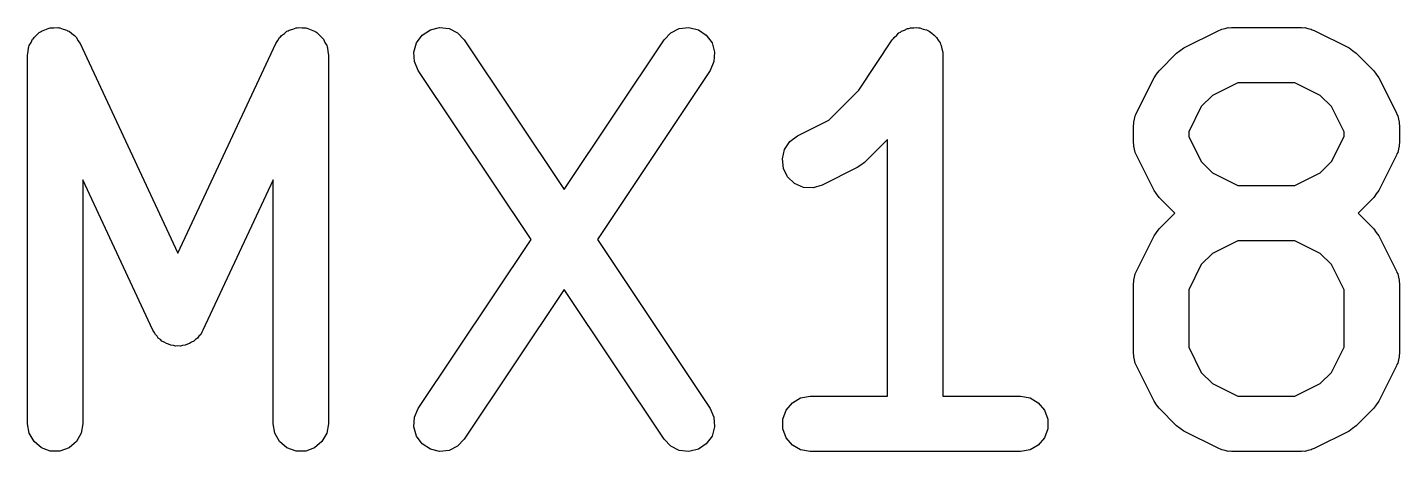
# Model space of a CAD drawing. Extents: x 35 to 250, y -99 to -35.
# Drawn here: x 131.513 to 135.235, y -60.852 to -59.702 of the extents above; entities that cross this region are included whole.
import ezdxf

# ---------------------------------------------------------------- set-up
doc = ezdxf.new("R2010")
doc.units = 0
doc.header["$MEASUREMENT"] = 0
doc.layers.add('BLACK', color=7, linetype='CONTINUOUS')

msp = doc.modelspace()

# ---------------------------------------------------------------- linework, layer by layer
at = {"layer": 'Black'}
for p, q in [((131.523, -59.7433), (131.527, -59.7344)), ((131.527, -59.7344), (131.529, -59.732)), ((131.529, -59.732), (131.531, -59.7292)), ((131.531, -59.7292), (131.538, -59.7229)), ((131.538, -59.7229), (131.545, -59.716)), ((131.545, -59.716), (131.548, -59.7146)), ((131.548, -59.7146), (131.551, -59.7124)), ((131.551, -59.7124), (131.56, -59.7091)), ((131.56, -59.7091), (131.569, -59.7049)), ((131.569, -59.7049), (131.572, -59.7047)), ((131.572, -59.7047), (131.575, -59.7035)), ((131.575, -59.7035), (131.585, -59.7035)), ((131.585, -59.7035), (131.595, -59.7027)), ((131.595, -59.7027), (131.598, -59.7035)), ((131.598, -59.7035), (131.601, -59.7035)), ((131.601, -59.7035), (131.61, -59.7069)), ((131.61, -59.7069), (131.62, -59.7094)), ((131.62, -59.7094), (131.622, -59.7113)), ((131.622, -59.7113), (131.626, -59.7124)), ((131.626, -59.7124), (131.633, -59.7187)), ((131.633, -59.7187), (131.641, -59.7243)), ((131.641, -59.7243), (131.643, -59.727)), ((131.643, -59.727), (131.646, -59.7292)), ((131.646, -59.7292), (131.65, -59.7376)), ((131.65, -59.7376), (131.656, -59.7457)), ((132.187, -59.7457), (132.192, -59.7376)), ((132.192, -59.7376), (132.197, -59.7292)), ((132.197, -59.7292), (132.2, -59.727)), ((132.2, -59.727), (132.202, -59.7243)), ((132.202, -59.7243), (132.21, -59.7187)), ((132.21, -59.7187), (132.217, -59.7124)), ((132.217, -59.7124), (132.22, -59.7113)), ((132.22, -59.7113), (132.223, -59.7094)), ((132.223, -59.7094), (132.233, -59.7069)), ((132.233, -59.7069), (132.242, -59.7035)), ((132.242, -59.7035), (132.245, -59.7035)), ((132.245, -59.7035), (132.248, -59.7027)), ((132.248, -59.7027), (132.258, -59.7035)), ((132.258, -59.7035), (132.268, -59.7035)), ((132.268, -59.7035), (132.271, -59.7047)), ((132.271, -59.7047), (132.274, -59.7049)), ((132.274, -59.7049), (132.283, -59.7091)), ((132.283, -59.7091), (132.292, -59.7124)), ((132.292, -59.7124), (132.295, -59.7146)), ((132.295, -59.7146), (132.298, -59.716)), ((132.298, -59.716), (132.305, -59.7229)), ((132.305, -59.7229), (132.312, -59.7292)), ((132.312, -59.7292), (132.314, -59.732)), ((132.314, -59.732), (132.316, -59.7344)), ((132.316, -59.7344), (132.32, -59.7433)), ((132.568, -59.7441), (132.584, -59.7231)), ((132.584, -59.7231), (132.606, -59.7087)), ((132.606, -59.7087), (132.631, -59.7025)), ((132.631, -59.7025), (132.657, -59.7054)), ((132.657, -59.7054), (132.68, -59.7169)), ((132.68, -59.7169), (132.698, -59.7358)), ((132.698, -59.7358), (132.969, -60.1422)), ((132.969, -60.1422), (133.24, -59.7358)), ((133.24, -59.7358), (133.258, -59.7169)), ((133.258, -59.7169), (133.281, -59.7054)), ((133.281, -59.7054), (133.307, -59.7025)), ((133.307, -59.7025), (133.333, -59.7087)), ((133.333, -59.7087), (133.354, -59.7231)), ((133.354, -59.7231), (133.37, -59.7441)), ((133.768, -59.8725), (133.859, -59.7358)), ((133.859, -59.7358), (133.862, -59.7328)), ((133.862, -59.7328), (133.864, -59.7292)), ((133.864, -59.7292), (133.871, -59.7234)), ((133.871, -59.7234), (133.877, -59.7169)), ((133.877, -59.7169), (133.881, -59.7151)), ((133.881, -59.7151), (133.884, -59.7124)), ((133.884, -59.7124), (133.892, -59.7094)), ((133.892, -59.7094), (133.9, -59.7054)), ((133.9, -59.7054), (133.904, -59.7049)), ((133.904, -59.7049), (133.908, -59.7035)), ((133.908, -59.7035), (133.917, -59.7035)), ((133.917, -59.7035), (133.926, -59.7025)), ((133.926, -59.7025), (133.93, -59.7035)), ((133.93, -59.7035), (133.934, -59.7035)), ((133.934, -59.7035), (133.943, -59.7066)), ((133.943, -59.7066), (133.952, -59.7087)), ((133.952, -59.7087), (133.955, -59.711)), ((133.955, -59.711), (133.959, -59.7124)), ((133.959, -59.7124), (133.966, -59.7182)), ((133.966, -59.7182), (133.973, -59.7231)), ((133.973, -59.7231), (133.976, -59.7265)), ((133.976, -59.7265), (133.979, -59.7292)), ((133.979, -59.7292), (133.983, -59.7369)), ((133.983, -59.7369), (133.989, -59.7441)), ((134.65, -59.7579), (134.745, -59.7103)), ((134.745, -59.7103), (134.749, -59.7091)), ((134.749, -59.7091), (134.753, -59.7069)), ((134.753, -59.7069), (134.762, -59.7054)), ((134.762, -59.7054), (134.77, -59.7029)), ((134.77, -59.7029), (134.774, -59.7031)), ((134.774, -59.7031), (134.779, -59.7024)), ((134.779, -59.7024), (134.969, -59.7024)), ((134.969, -59.7024), (134.973, -59.7031)), ((134.973, -59.7031), (134.978, -59.7029)), ((134.978, -59.7029), (134.986, -59.7054)), ((134.986, -59.7054), (134.995, -59.7069)), ((134.995, -59.7069), (134.998, -59.7091)), ((134.998, -59.7091), (135.003, -59.7103)), ((135.003, -59.7103), (135.098, -59.7579)), ((131.513, -59.7774), (131.515, -59.7677)), ((131.515, -59.7677), (131.516, -59.758)), ((131.516, -59.758), (131.517, -59.755)), ((131.517, -59.755), (131.518, -59.7517)), ((131.518, -59.7517), (131.523, -59.7433)), ((131.656, -59.7457), (131.921, -60.3143)), ((131.921, -60.3143), (132.187, -59.7457)), ((132.32, -59.7433), (132.325, -59.7517)), ((132.325, -59.7517), (132.326, -59.755)), ((132.326, -59.755), (132.327, -59.758)), ((132.327, -59.758), (132.328, -59.7677)), ((132.328, -59.7677), (132.33, -59.7774)), ((132.561, -59.7691), (132.568, -59.7441)), ((132.563, -59.7951), (132.561, -59.7691)), ((133.37, -59.7441), (133.377, -59.7691)), ((133.377, -59.7691), (133.375, -59.7951)), ((133.989, -59.7441), (133.99, -59.7481)), ((133.99, -59.7481), (133.992, -59.7517)), ((133.992, -59.7517), (133.993, -59.7605)), ((133.993, -59.7605), (133.996, -59.7691)), ((133.996, -59.7691), (133.996, -59.7733)), ((133.996, -59.7733), (133.996, -59.7774)), ((134.583, -59.8196), (134.63, -59.772)), ((134.63, -59.772), (134.64, -59.7651)), ((134.64, -59.7651), (134.65, -59.7579)), ((135.098, -59.7579), (135.107, -59.7651)), ((135.107, -59.7651), (135.117, -59.772)), ((135.117, -59.772), (135.165, -59.8196)), ((131.513, -60.7774), (131.513, -59.7774)), ((132.33, -59.7774), (132.33, -60.7774)), ((132.573, -59.819), (132.563, -59.7951)), ((133.375, -59.7951), (133.365, -59.819)), ((133.996, -59.7774), (133.996, -60.7024)), ((132.879, -60.2774), (132.573, -59.819)), ((133.365, -59.819), (133.059, -60.2774)), ((134.521, -59.9343), (134.569, -59.8391)), ((134.569, -59.8391), (134.576, -59.8294)), ((134.576, -59.8294), (134.583, -59.8196)), ((135.165, -59.8196), (135.172, -59.8294)), ((135.172, -59.8294), (135.179, -59.8391)), ((135.179, -59.8391), (135.227, -59.9343)), ((133.687, -59.9538), (133.768, -59.8725)), ((134.728, -59.8866), (134.697, -59.917)), ((134.796, -59.8524), (134.728, -59.8866)), ((134.951, -59.8524), (134.796, -59.8524)), ((135.02, -59.8866), (134.951, -59.8524)), ((135.05, -59.917), (135.02, -59.8866)), ((134.697, -59.917), (134.663, -59.9856)), ((135.085, -59.9856), (135.05, -59.917)), ((133.602, -59.996), (133.687, -59.9538)), ((134.514, -59.9593), (134.516, -59.9509)), ((134.514, -59.9636), (134.514, -59.9593)), ((134.516, -59.9509), (134.518, -59.9422)), ((134.518, -59.9422), (134.52, -59.9385)), ((134.52, -59.9385), (134.521, -59.9343)), ((135.227, -59.9343), (135.228, -59.9385)), ((135.228, -59.9385), (135.23, -59.9422)), ((135.23, -59.9422), (135.232, -59.9509)), ((135.232, -59.9509), (135.234, -59.9593)), ((135.234, -59.9593), (135.234, -59.9636)), ((133.581, -60.0115), (133.602, -59.996)), ((134.513, -59.9679), (134.514, -59.9636)), ((134.513, -60.0155), (134.513, -59.9679)), ((134.663, -59.9856), (134.663, -59.9978)), ((134.663, -59.9978), (134.697, -60.0663)), ((135.05, -60.0663), (135.085, -59.9978)), ((135.085, -59.9978), (135.085, -59.9856)), ((135.234, -59.9636), (135.235, -59.9679)), ((135.235, -59.9679), (135.235, -60.0155)), ((133.561, -60.0586), (133.567, -60.0333)), ((133.567, -60.0333), (133.581, -60.0115)), ((133.846, -60.0061), (133.784, -60.0685)), ((133.846, -60.7024), (133.846, -60.0061)), ((134.514, -60.0197), (134.513, -60.0155)), ((134.514, -60.024), (134.514, -60.0197)), ((134.516, -60.0325), (134.514, -60.024)), ((134.518, -60.0411), (134.516, -60.0325)), ((135.232, -60.0325), (135.23, -60.0411)), ((135.234, -60.0241), (135.232, -60.0325)), ((135.235, -60.0155), (135.234, -60.0197)), ((135.234, -60.0197), (135.234, -60.0241)), ((133.564, -60.0845), (133.561, -60.0586)), ((133.784, -60.0685), (133.774, -60.0754)), ((134.52, -60.0449), (134.518, -60.0411)), ((134.521, -60.049), (134.52, -60.0449)), ((134.569, -60.1443), (134.521, -60.049)), ((134.697, -60.0663), (134.728, -60.0967)), ((135.02, -60.0967), (135.05, -60.0663)), ((135.227, -60.049), (135.179, -60.1443)), ((135.228, -60.0449), (135.227, -60.049)), ((135.23, -60.0411), (135.228, -60.0449)), ((133.575, -60.1078), (133.564, -60.0845)), ((133.594, -60.1257), (133.575, -60.1078)), ((133.764, -60.0826), (133.669, -60.1302)), ((133.774, -60.0754), (133.764, -60.0826)), ((134.728, -60.0967), (134.796, -60.131)), ((134.951, -60.131), (135.02, -60.0967)), ((131.853, -60.5234), (131.663, -60.1154)), ((131.663, -60.1154), (131.663, -60.7774)), ((132.18, -60.1154), (131.989, -60.5234)), ((132.18, -60.7774), (132.18, -60.1154)), ((133.618, -60.136), (133.594, -60.1257)), ((133.644, -60.1376), (133.618, -60.136)), ((133.669, -60.1302), (133.644, -60.1376)), ((134.576, -60.1539), (134.569, -60.1443)), ((134.796, -60.131), (134.951, -60.131)), ((135.179, -60.1443), (135.172, -60.1539)), ((134.583, -60.1637), (134.576, -60.1539)), ((134.625, -60.206), (134.583, -60.1637)), ((135.165, -60.1637), (135.123, -60.206)), ((135.172, -60.1539), (135.165, -60.1637)), ((134.583, -60.2482), (134.625, -60.206)), ((135.123, -60.206), (135.165, -60.2482)), ((134.569, -60.2676), (134.576, -60.258)), ((134.576, -60.258), (134.583, -60.2482)), ((135.165, -60.2482), (135.172, -60.258)), ((135.172, -60.258), (135.179, -60.2676)), ((132.573, -60.7358), (132.879, -60.2774)), ((133.059, -60.2774), (133.365, -60.7358)), ((134.521, -60.3629), (134.569, -60.2676)), ((134.796, -60.281), (134.728, -60.3152)), ((134.951, -60.281), (134.796, -60.281)), ((135.02, -60.3152), (134.951, -60.281)), ((135.179, -60.2676), (135.227, -60.3629)), ((134.728, -60.3152), (134.697, -60.3456)), ((135.05, -60.3456), (135.02, -60.3152)), ((134.516, -60.3794), (134.518, -60.3708)), ((134.518, -60.3708), (134.52, -60.367)), ((134.52, -60.367), (134.521, -60.3629)), ((134.697, -60.3456), (134.663, -60.4141)), ((135.085, -60.4141), (135.05, -60.3456)), ((135.227, -60.3629), (135.228, -60.367)), ((135.228, -60.367), (135.23, -60.3708)), ((135.23, -60.3708), (135.232, -60.3794)), ((134.513, -60.3964), (134.514, -60.3922)), ((134.513, -60.5869), (134.513, -60.3964)), ((134.514, -60.3879), (134.516, -60.3794)), ((134.514, -60.3922), (134.514, -60.3879)), ((135.232, -60.3794), (135.234, -60.3879)), ((135.234, -60.3879), (135.234, -60.3922)), ((135.234, -60.3922), (135.235, -60.3964)), ((135.235, -60.3964), (135.235, -60.5869)), ((132.969, -60.4126), (132.698, -60.819)), ((133.24, -60.819), (132.969, -60.4126)), ((134.663, -60.4141), (134.663, -60.5692)), ((135.085, -60.5692), (135.085, -60.4141)), ((131.857, -60.5287), (131.853, -60.5234)), ((131.86, -60.5347), (131.857, -60.5287)), ((131.865, -60.5393), (131.86, -60.5347)), ((131.868, -60.5447), (131.865, -60.5393)), ((131.874, -60.5485), (131.868, -60.5447)), ((131.878, -60.5531), (131.874, -60.5485)), ((131.884, -60.5559), (131.878, -60.5531)), ((131.89, -60.5596), (131.884, -60.5559)), ((131.958, -60.5559), (131.953, -60.5596)), ((131.964, -60.5531), (131.958, -60.5559)), ((131.969, -60.5485), (131.964, -60.5531)), ((131.974, -60.5447), (131.969, -60.5485)), ((131.978, -60.5393), (131.974, -60.5447)), ((131.983, -60.5347), (131.978, -60.5393)), ((131.986, -60.5287), (131.983, -60.5347)), ((131.989, -60.5234), (131.986, -60.5287)), ((131.896, -60.5613), (131.89, -60.5596)), ((131.902, -60.5641), (131.896, -60.5613)), ((131.909, -60.5647), (131.902, -60.5641)), ((131.915, -60.5664), (131.909, -60.5647)), ((131.921, -60.5658), (131.915, -60.5664)), ((131.928, -60.5664), (131.921, -60.5658)), ((131.934, -60.5647), (131.928, -60.5664)), ((131.941, -60.5641), (131.934, -60.5647)), ((131.947, -60.5613), (131.941, -60.5641)), ((131.953, -60.5596), (131.947, -60.5613)), ((134.514, -60.5912), (134.513, -60.5869)), ((134.514, -60.5955), (134.514, -60.5912)), ((134.663, -60.5692), (134.697, -60.6377)), ((135.05, -60.6377), (135.085, -60.5692)), ((135.235, -60.5869), (135.234, -60.5912)), ((135.234, -60.5912), (135.234, -60.5955)), ((134.516, -60.6039), (134.514, -60.5955)), ((134.518, -60.6126), (134.516, -60.6039)), ((134.52, -60.6163), (134.518, -60.6126)), ((134.521, -60.6204), (134.52, -60.6163)), ((134.569, -60.7157), (134.521, -60.6204)), ((135.227, -60.6204), (135.179, -60.7157)), ((135.228, -60.6163), (135.227, -60.6204)), ((135.23, -60.6126), (135.228, -60.6163)), ((135.232, -60.6039), (135.23, -60.6126)), ((135.234, -60.5955), (135.232, -60.6039)), ((134.697, -60.6377), (134.728, -60.6681)), ((134.728, -60.6681), (134.796, -60.7024)), ((134.951, -60.7024), (135.02, -60.6681)), ((135.02, -60.6681), (135.05, -60.6377)), ((133.61, -60.7069), (133.636, -60.7024)), ((133.636, -60.7024), (133.846, -60.7024)), ((133.996, -60.7024), (134.207, -60.7024)), ((134.207, -60.7024), (134.233, -60.7069)), ((134.796, -60.7024), (134.951, -60.7024)), ((132.563, -60.7596), (132.573, -60.7358)), ((133.365, -60.7358), (133.375, -60.7596)), ((133.562, -60.7644), (133.571, -60.7399)), ((133.571, -60.7399), (133.588, -60.7199)), ((133.588, -60.7199), (133.61, -60.7069)), ((134.233, -60.7069), (134.255, -60.7199)), ((134.255, -60.7199), (134.272, -60.7399)), ((134.272, -60.7399), (134.281, -60.7644)), ((134.576, -60.7253), (134.569, -60.7157)), ((134.583, -60.7352), (134.576, -60.7253)), ((134.63, -60.7828), (134.583, -60.7352)), ((135.165, -60.7352), (135.117, -60.7828)), ((135.172, -60.7253), (135.165, -60.7352)), ((135.179, -60.7157), (135.172, -60.7253)), ((131.518, -60.803), (131.513, -60.7774)), ((131.663, -60.7774), (131.659, -60.803)), ((132.184, -60.803), (132.18, -60.7774)), ((132.33, -60.7774), (132.325, -60.803)), ((132.561, -60.7856), (132.563, -60.7596)), ((133.375, -60.7596), (133.377, -60.7856)), ((133.562, -60.7904), (133.562, -60.7644)), ((134.281, -60.7644), (134.281, -60.7904)), ((131.531, -60.8256), (131.518, -60.803)), ((131.659, -60.803), (131.646, -60.8256)), ((132.197, -60.8256), (132.184, -60.803)), ((132.325, -60.803), (132.312, -60.8256)), ((132.568, -60.8106), (132.561, -60.7856)), ((132.584, -60.8316), (132.568, -60.8106)), ((133.37, -60.8106), (133.354, -60.8316)), ((133.377, -60.7856), (133.37, -60.8106)), ((133.571, -60.8149), (133.562, -60.7904)), ((133.588, -60.8348), (133.571, -60.8149)), ((134.272, -60.8149), (134.255, -60.8348)), ((134.281, -60.7904), (134.272, -60.8149)), ((134.64, -60.7897), (134.63, -60.7828)), ((134.65, -60.7968), (134.64, -60.7897)), ((134.745, -60.8445), (134.65, -60.7968)), ((135.098, -60.7968), (135.003, -60.8445)), ((135.107, -60.7897), (135.098, -60.7968)), ((135.117, -60.7828), (135.107, -60.7897)), ((131.551, -60.8423), (131.531, -60.8256)), ((131.575, -60.8512), (131.551, -60.8423)), ((131.601, -60.8512), (131.575, -60.8512)), ((131.626, -60.8423), (131.601, -60.8512)), ((131.646, -60.8256), (131.626, -60.8423)), ((132.217, -60.8423), (132.197, -60.8256)), ((132.242, -60.8512), (132.217, -60.8423)), ((132.268, -60.8512), (132.242, -60.8512)), ((132.292, -60.8423), (132.268, -60.8512)), ((132.312, -60.8256), (132.292, -60.8423)), ((132.606, -60.8461), (132.584, -60.8316)), ((132.631, -60.8522), (132.606, -60.8461)), ((132.657, -60.8494), (132.631, -60.8522)), ((132.68, -60.8378), (132.657, -60.8494)), ((132.698, -60.819), (132.68, -60.8378)), ((133.258, -60.8378), (133.24, -60.819)), ((133.281, -60.8494), (133.258, -60.8378)), ((133.307, -60.8522), (133.281, -60.8494)), ((133.333, -60.8461), (133.307, -60.8522)), ((133.354, -60.8316), (133.333, -60.8461)), ((133.61, -60.8479), (133.588, -60.8348)), ((133.636, -60.8524), (133.61, -60.8479)), ((134.207, -60.8524), (133.636, -60.8524)), ((134.233, -60.8479), (134.207, -60.8524)), ((134.255, -60.8348), (134.233, -60.8479)), ((134.749, -60.8457), (134.745, -60.8445)), ((134.753, -60.8479), (134.749, -60.8457)), ((134.762, -60.8494), (134.753, -60.8479)), ((134.77, -60.8519), (134.762, -60.8494)), ((134.774, -60.8516), (134.77, -60.8519)), ((134.779, -60.8524), (134.774, -60.8516)), ((134.969, -60.8524), (134.779, -60.8524)), ((134.973, -60.8516), (134.969, -60.8524)), ((134.978, -60.8519), (134.973, -60.8516)), ((134.986, -60.8494), (134.978, -60.8519)), ((134.995, -60.8479), (134.986, -60.8494)), ((134.998, -60.8457), (134.995, -60.8479)), ((135.003, -60.8445), (134.998, -60.8457))]:
    msp.add_line(p, q, dxfattribs=at)

doc.saveas('drawing.dxf')
